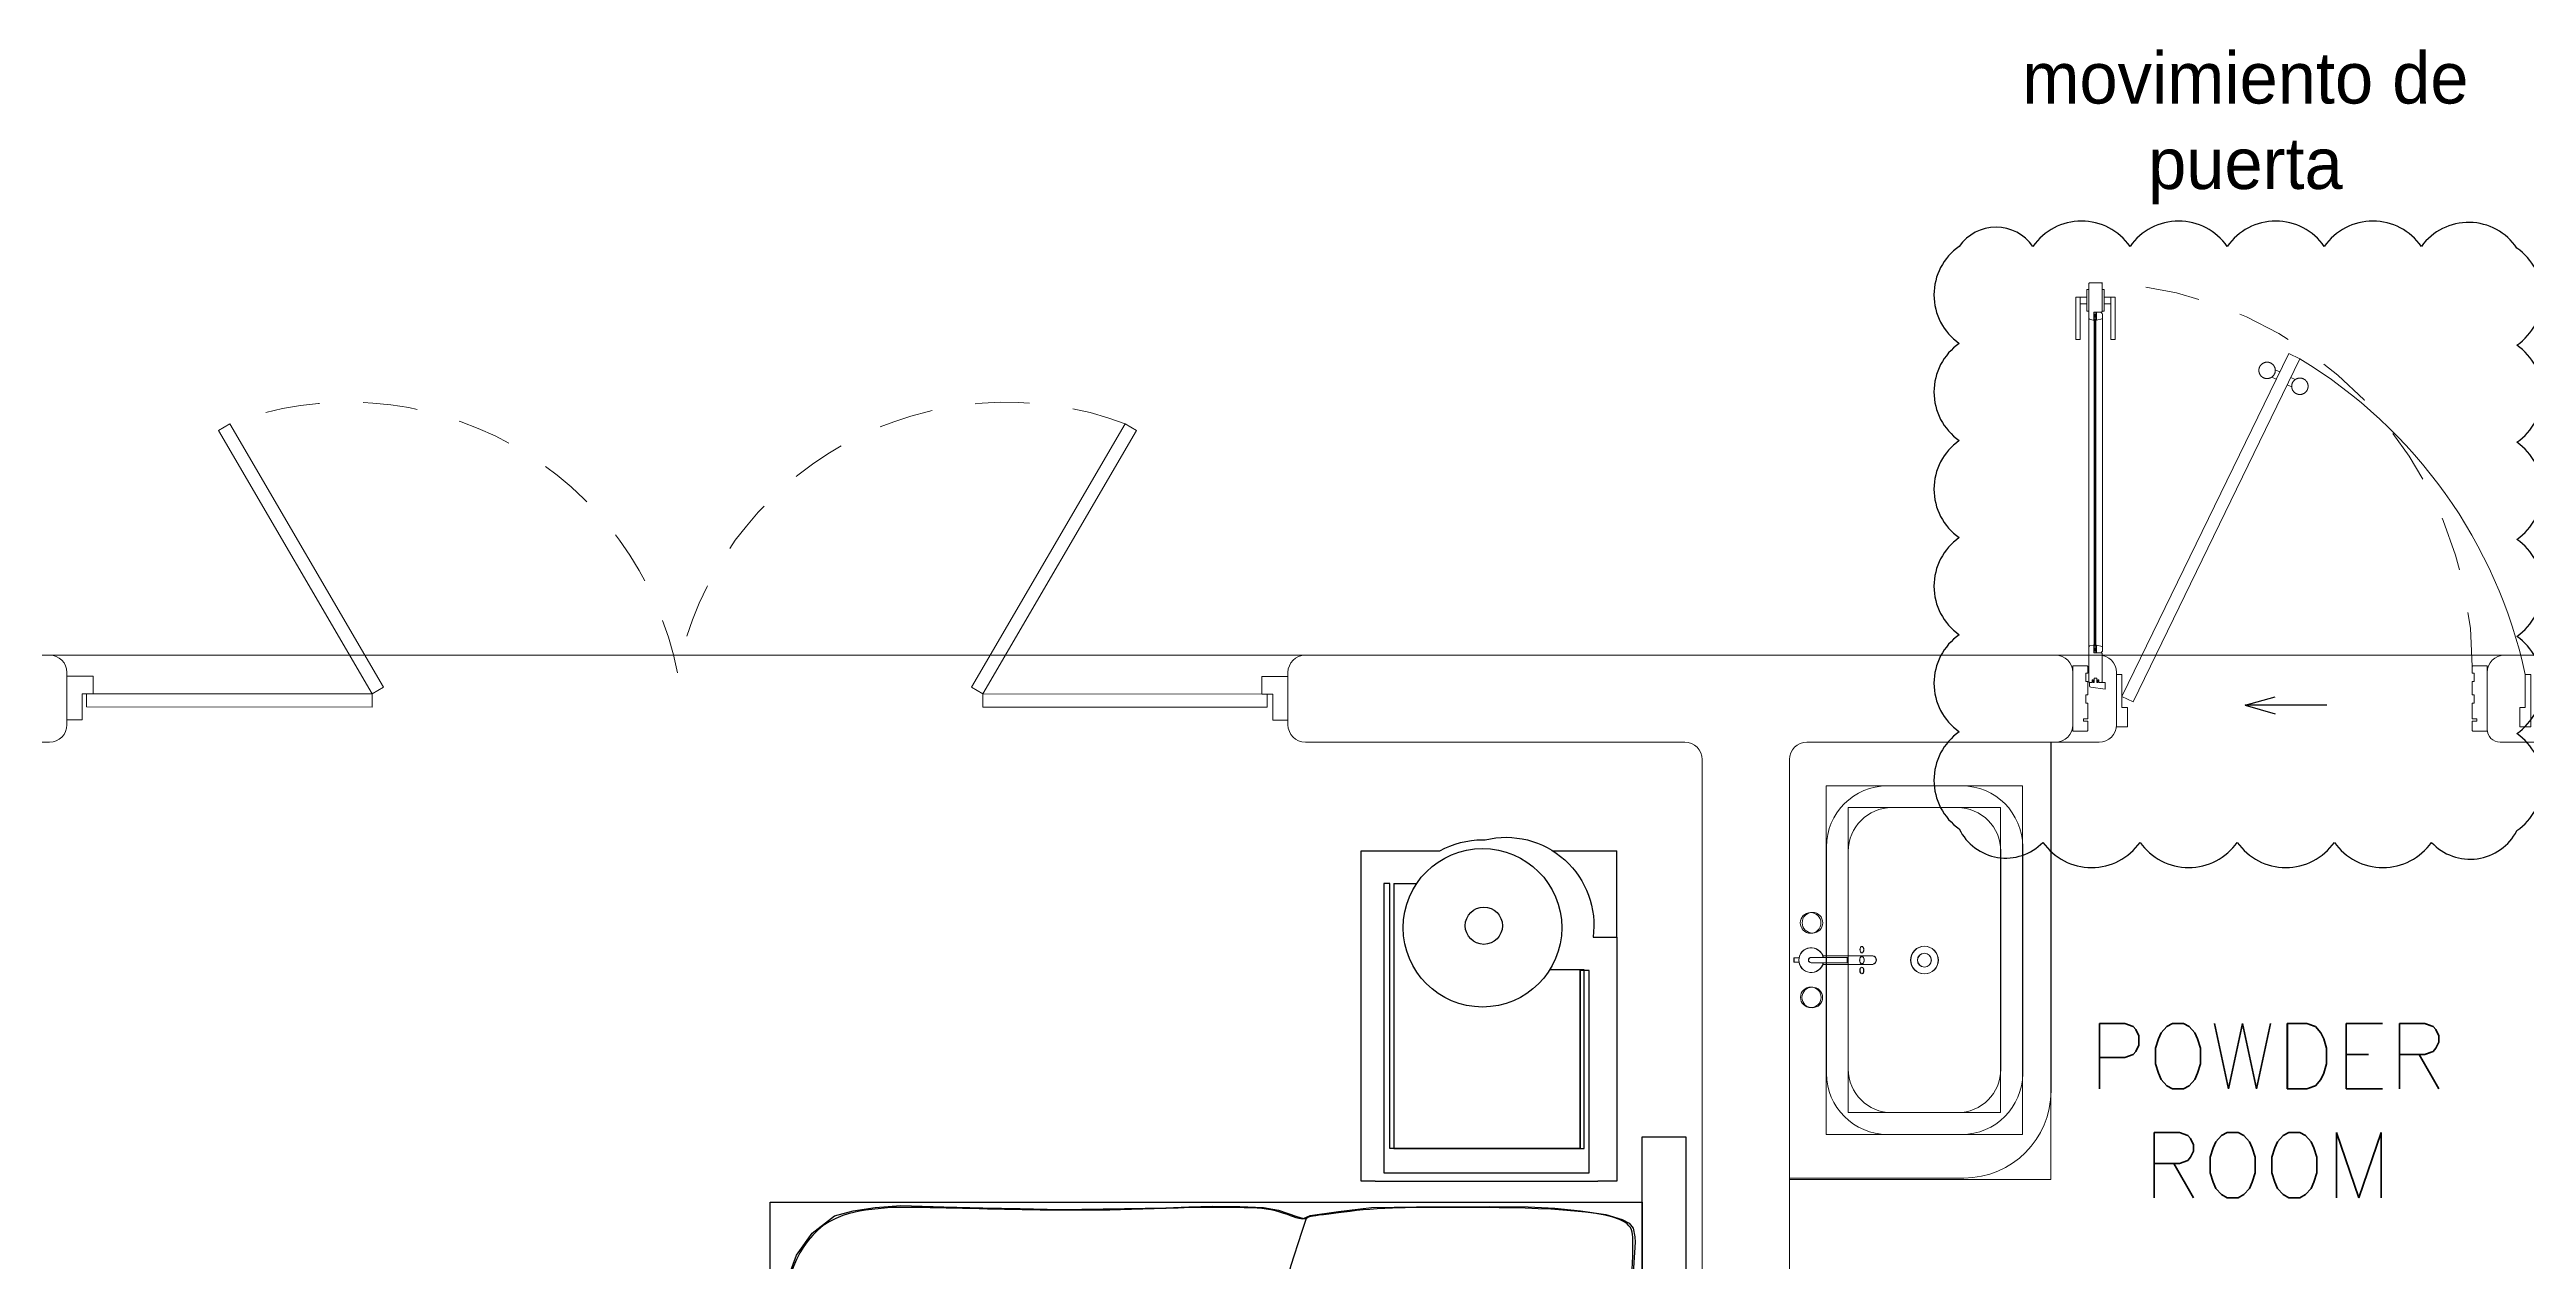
# Model space of a CAD drawing. Header units: metres. Extents: x -232 to 581, y 30 to 789.
# Drawn here: x 108.58 to 114.26, y 676.02 to 678.8 of the extents above; entities that cross this region are included whole.
import ezdxf

# ---------------------------------------------------------------- set-up
doc = ezdxf.new("R2010")
doc.units = ezdxf.units.M
doc.linetypes.add('DASHED', pattern=[0.75, 0.5, -0.25])
doc.linetypes.add('HIDDEN2', pattern=[0.1875, 0.125, -0.0625])
doc.layers.add('1', color=1, linetype='Continuous')
doc.layers.add('MOBILIARIOS', color=252, linetype='Continuous')
for name, color, linetype, lineweight in [('A-DOOR', 35, 'Continuous', 5), ('A-WALL', 250, 'Continuous', 20), ('baños', 140, 'Continuous', 0), ('cristales', 131, 'Continuous', 0), ('PROYECCION', 9, 'DASHED', 0), ('SE-2-MADERA', 36, 'Continuous', 9), ('textos', 7, 'Continuous', 0)]:
    doc.layers.add(name, color=color, linetype=linetype, lineweight=lineweight)
doc.layers.add('PISO', color=7, linetype='Continuous', lineweight=5, true_color=0xe6e6e6)
doc.styles.get("Standard").update_dxf_attribs({"font": 'arial.ttf'})

# ---------------------------------------------------------------- blocks, each defined once
blk = doc.blocks.new('puerta 1.00')
at = {"layer": 'A-DOOR'}
for p, q in [((-0.15, -0.0125), (-0.9369, -0.3949)), ((-0.1376, -0.038), (-0.9245, -0.4204)), ((-0.1376, -0.038), (-0.15, -0.0125)), ((-0.9369, -0.3949), (-0.9245, -0.4204)), ((-0.8946, -0.3743), (-0.8996, -0.3641)), ((-0.8777, -0.3661), (-0.8826, -0.3559)), ((-0.8653, -0.3916), (-0.8603, -0.4018)), ((-0.8822, -0.3998), (-0.8772, -0.4101))]:
    blk.add_line(p, q, dxfattribs=at)
for points in [[(-0.08, 0), (-0.08, -0.025), (-0.125, -0.025), (-0.125, -0.0125), (-0.2, -0.0125), (-0.2, 0), (-0.08, 0)], [(-0.08, -0.95), (-0.08, -0.925), (-0.125, -0.925), (-0.125, -0.9375), (-0.2, -0.9375), (-0.2, -0.95), (-0.08, -0.95)]]:
    blk.add_lwpolyline(points, dxfattribs=at)
blk.add_arc((0.0366, 0.1602), 1.1229, 211.1336, 257.8343, dxfattribs=at)
for points in [[(-0.8982, -0.3642), (-0.9033, -0.3642), (-0.912, -0.3591), (-0.917, -0.3504), (-0.917, -0.3403), (-0.912, -0.3316), (-0.9033, -0.3265), (-0.8932, -0.3265), (-0.8844, -0.3316), (-0.8794, -0.3403), (-0.8794, -0.3504), (-0.8844, -0.3591), (-0.8932, -0.3642), (-0.8982, -0.3642)], [(-0.8617, -0.4394), (-0.8667, -0.4394), (-0.8754, -0.4344), (-0.8805, -0.4256), (-0.8805, -0.4156), (-0.8754, -0.4068), (-0.8667, -0.4018), (-0.8566, -0.4018), (-0.8479, -0.4068), (-0.8428, -0.4156), (-0.8428, -0.4257), (-0.8479, -0.4344), (-0.8566, -0.4394), (-0.8617, -0.4394)]]:
    blk.add_open_spline(points, degree=2, dxfattribs=at)
blk = doc.blocks.new('A$C8d867532')
at = {"layer": 'baños', "linetype": 'Continuous'}
blk.add_line((0.0395, 0.4062, 0), (0.1223, 0.4062, 0.0004), dxfattribs=at)
at = {"layer": 'baños'}
for points in [[(0.0743, 0.8), (0.5243, 0.8), (0.5243, 0), (0.0743, 0)], [(0.1243, 0.75), (0.4743, 0.75), (0.4743, 0.05), (0.1243, 0.05)]]:
    blk.add_lwpolyline(points, close=True, dxfattribs=at)
at = {"layer": 'baños', "linetype": 'Continuous'}
for points, elevation in [([(0.0114, 0.405), (0.0005, 0.405), (0, 0.4043), (0, 0.3957)], 0), ([(0.1223, 0.4062), (0.1223, 0.3939)], 0.0004), ([(0, 0.3957), (0.0005, 0.395), (0.0114, 0.395)], 0)]:
    blk.add_lwpolyline(points, dxfattribs=dict(at, elevation=elevation))
blk.add_lwpolyline([(0.0672, 0.3939, -9.082434), (0.0672, 0.4062)], format="xyb", dxfattribs=at)
at = {"layer": 'baños', "linetype": 'Continuous', "elevation": 0}
for points in [[(0.0333, 0.4, -0.385153), (0.0395, 0.4062), (0.0395, 0.4062)], [(0.0333, 0.4, 0.385153), (0.0395, 0.3939), (0.0395, 0.3939)], [(0.0661, 0.4101), (0.1804, 0.4101, -0.363105), (0.1887, 0.4, -0.363105), (0.1804, 0.39), (0.0661, 0.39)]]:
    blk.add_lwpolyline(points, format="xyb", dxfattribs=at)
at = {"layer": 'baños', "linetype": 'Continuous', "extrusion": (1.31781e-06, -1, -8.43443e-26), "elevation": -0.3939}
blk.add_lwpolyline([(0.1223, 0.0004), (0.0395, 0)], close=True, dxfattribs=at)
at = {"layer": 'baños', "linetype": 'Continuous'}
for centre, radius in [((0.0422, 0.4857), 0.0237), ((0.2993, 0.4), 0.0317), ((0.2993, 0.4), 0.0159), ((0.0384, 0.3146), 0.0237)]:
    blk.add_circle(centre, radius, dxfattribs=at)
at = {"layer": 'baños', "linetype": 'Continuous', "extrusion": (3.61622e-27, 8.43443e-26, -1)}
for centre, major_axis, ratio in [((0.1558, 0.4), (0, -0.0085), 0.599546), ((0.1557, 0.424), (0.00005, -0.0075), 0.581577), ((0.1558, 0.376), (0.00005, -0.0075), 0.581577)]:
    blk.add_ellipse(centre, major_axis=major_axis, ratio=ratio, dxfattribs=at)
at = {"layer": 'baños', "linetype": 'Continuous', "flags": 8}
for tag, p in [('TRADENAME', (0.1887, 0.4, 0)), ('MODELNUMBER', (0.1887, 0.4, 0)), ('MATERIAL', (0.1888, 0.4, 0)), ('PRODUCT', (0.1888, 0.4, 0))]:
    blk.add_attdef(tag, p, '', height=0.0000254, rotation=270.0001, dxfattribs=at)
at = {"layer": 'baños', "linetype": 'Continuous'}
for tag, p in [('MATERIAL', (0.299, 0.3999)), ('PRODUCT', (0.299, 0.3999)), ('TRADENAME', (0.2991, 0.3999)), ('MODELNUMBER', (0.2991, 0.3999))]:
    blk.add_attdef(tag, p, '', height=0.0000254, rotation=90.0001, dxfattribs=at)
blk = doc.blocks.new('A$Ca7b09788')
at = {"layer": 'A-DOOR'}
for p, q in [((0, 0.1006), (0.06, 0.1006)), ((0.035, 0.0606), (0.035, 0.0006)), ((0.06, 0.0606), (0.035, 0.0606)), ((0.06, 0.0606), (0.06, 0.1006)), ((2.8, 0.1), (2.74, 0.1)), ((2.74, 0.06), (2.74, 0.1)), ((2.74, 0.06), (2.765, 0.06)), ((2.765, 0.06), (2.765, 0)), ((0.035, 0.0006), (0, 0.0006)), ((2.765, 0), (2.8, 0))]:
    blk.add_line(p, q, dxfattribs=at)
for points in [[(0.3471, 0.6649), (0.7, 0.0604), (0.7261, 0.0757), (0.3732, 0.6802)], [(2.4529, 0.6649), (2.1, 0.0604), (2.0739, 0.0757), (2.4268, 0.6802)], [(0.0446, 0.0606), (0.7, 0.0604), (0.7, 0.0301), (0.0446, 0.0303)], [(2.7524, 0.06), (2.1, 0.0602), (2.1, 0.0299), (2.7524, 0.0297)]]:
    blk.add_lwpolyline(points, close=True, dxfattribs=at)
at = {"layer": 'A-DOOR', "linetype": 'HIDDEN2'}
for centre, start, end in [((0.6447, -0.0402), 11.1544, 110.647), ((2.1553, -0.0402), 69.353, 168.8456)]:
    blk.add_arc(centre, 0.7699, start, end, dxfattribs=at)
blk = doc.blocks.new('27.11.2025 LN09 1ER NIVEL')
at = {"layer": 'A-WALL', "color": 18, "true_color": 0x000000}
for p, q in [((184.2738, 111.2441), (185.3938, 111.2441)), ((188.2738, 111.2441), (190.0938, 111.2441)), ((185.4338, 111.2041), (185.4338, 111.0841)), ((188.2338, 111.2041), (188.2338, 111.0841)), ((190.1338, 111.0841), (190.1338, 111.2041)), ((184.4838, 111.0441), (185.3938, 111.0441)), ((189.1438, 111.0441), (188.2738, 111.0441)), ((189.1838, 111.0041), (189.1838, 106.9841)), ((189.3838, 109.1841), (189.3838, 111.0041)), ((189.4238, 111.0441), (190.0938, 111.0441))]:
    blk.add_line(p, q, dxfattribs=at)
for centre, start, end in [((185.3938, 111.2041), 0, 90), ((188.2738, 111.2041), 90, 180), ((190.0938, 111.2041), 0, 90), ((185.3938, 111.0841), 270, 0), ((188.2738, 111.0841), 180, 270), ((190.0938, 111.0841), 270, 0), ((189.1438, 111.0041), 0, 90), ((189.4238, 111.0041), 90, 180)]:
    blk.add_arc(centre, 0.04, start, end, dxfattribs=at)
at = {"layer": 'baños', "color": 18, "true_color": 0x000000}
for q in [(189.9833, 111.0441), (189.3833, 110.0407)]:
    blk.add_line((189.9833, 110.0407), q, dxfattribs=at)
at = {"layer": 'PISO', "color": 18, "true_color": 0x000000}
for p, q in [((188.2738, 111.2441), (185.3938, 111.2441)), ((190.0938, 111.2441), (191.1238, 111.2441))]:
    blk.add_line(p, q, dxfattribs=at)
at = {"color": 18, "true_color": 0x000000}
blk.add_blockref('A$Ca7b09788', (185.4338, 111.0947), dxfattribs=at)
at = {"layer": '1', "color": 18, "true_color": 0x000000}
ref = blk.add_blockref('A$C8d867532', (189.3939, 110.9441), dxfattribs=dict(at, xscale=-1, rotation=180))
ref.add_attrib('MATERIAL', 'VITREOUS CHINA', (189.6929, 110.5442), dxfattribs={"layer": 'baños', "linetype": 'Continuous', "height": 0.0000254, "rotation": 269.9999})
ref.add_attrib('PRODUCT', 'BATHROOM SINK', (189.6929, 110.5442), dxfattribs={"layer": 'baños', "linetype": 'Continuous', "height": 0.0000254, "rotation": 269.9999})
ref.add_attrib('TRADENAME', 'VOX', (189.6929, 110.5442), dxfattribs={"layer": 'baños', "linetype": 'Continuous', "height": 0.0000254, "rotation": 269.9999})
ref.add_attrib('MODELNUMBER', 'K-5373', (189.693, 110.5442), dxfattribs={"layer": 'baños', "linetype": 'Continuous', "height": 0.0000254, "rotation": 269.9999})
ref.add_attrib('MATERIAL', 'BRASS', (189.5827, 110.5441, 0), dxfattribs={"layer": 'baños', "linetype": 'Continuous', "height": 0.0000254, "rotation": 89.9999})
ref.add_attrib('PRODUCT', 'FAUCETS', (189.5827, 110.5441, 0), dxfattribs={"layer": 'baños', "linetype": 'Continuous', "height": 0.0000254, "rotation": 89.9999})
ref.add_attrib('TRADENAME', 'PURIST', (189.5826, 110.5441, 0), dxfattribs={"layer": 'baños', "linetype": 'Continuous', "height": 0.0000254, "rotation": 89.9999})
ref.add_attrib('MODELNUMBER', 'K-14404-4A', (189.5826, 110.5441, 0), dxfattribs={"layer": 'baños', "linetype": 'Continuous', "height": 0.0000254, "rotation": 89.9999})
at = {"layer": 'A-DOOR', "color": 18, "true_color": 0x000000, "xscale": -1.000000000000002, "rotation": 90}
blk.add_blockref('puerta 1.00', (190.1338, 110.9991), dxfattribs=at)
at = {"layer": 'textos', "color": 18, "true_color": 0x000000, "insert": (192.1848, 109.9988), "char_height": 0.15, "width": 3.408577, "attachment_point": 9}
blk.add_mtext('\\pxqc;{\\Fromans|c0;POWDER\\PROOM}', dxfattribs=at)
blk = doc.blocks.new('Fenton Bead')
at = {"color": 7}
blk.add_lwpolyline([(2.1, 12.5, -0.341999), (0.2, 11), (0, 10.7), (0, 1), (1, 0), (18, 0), (18, 0.5), (14.7, 12.9, 0.339454), (13.2, 14), (4.1, 14, 0.341999)], format="xyb", close=True, dxfattribs=at)
blk = doc.blocks.new('A$C160d384d')
at = {"layer": 'baños'}
for p, q in [((0.2143, 0.8), (0.3843, 0.8)), ((0.2243, 0.75), (0.3743, 0.75)), ((0.0743, 0.14), (0.0743, 0.66)), ((0.1243, 0.15), (0.1243, 0.65)), ((0.4743, 0.65), (0.4743, 0.15)), ((0.5243, 0.66), (0.5243, 0.14)), ((0.3843, 0), (0.2143, 0)), ((0.3743, 0.05), (0.2243, 0.05))]:
    blk.add_line(p, q, dxfattribs=at)
at = {"layer": 'baños', "linetype": 'Continuous'}
for p, q in [((0.0005, 0.405, 0), (0, 0.4043, 0)), ((0, 0.4043, 0), (0, 0.3957, 0)), ((0.0114, 0.405, 0), (0.0005, 0.405, 0)), ((0.0395, 0.4062, 0), (0.0395, 0.4062, 0)), ((0.0395, 0.4062, 0), (0.1223, 0.4062, 0.0004)), ((0.0661, 0.4101, 0), (0.1804, 0.4101, 0)), ((0.1223, 0.4062, 0.0004), (0.1223, 0.3939, 0.0004)), ((0, 0.3957, 0), (0.0005, 0.395, 0)), ((0.0005, 0.395, 0), (0.0114, 0.395, 0)), ((0.0395, 0.3939, 0), (0.0395, 0.3939, 0)), ((0.1804, 0.39, 0), (0.0661, 0.39, 0))]:
    blk.add_line(p, q, dxfattribs=at)
at = {"layer": 'baños', "linetype": 'Continuous', "extrusion": (1.31781e-06, -1, -8.43443e-26)}
for p, q in [((0.1223, 0.3939, 0.0004), (0.0395, 0.3939, 0)), ((0.0395, 0.3939, 0), (0.1223, 0.3939, 0.0004))]:
    blk.add_line(p, q, dxfattribs=at)
at = {"layer": 'baños', "linetype": 'Continuous'}
for centre, radius in [((0.0422, 0.4857), 0.0237), ((0.2993, 0.4), 0.0317), ((0.2993, 0.4), 0.0159), ((0.0384, 0.3146), 0.0237)]:
    blk.add_circle(centre, radius, dxfattribs=at)
at = {"layer": 'baños'}
for centre, radius, start, end in [((0.2143, 0.66), 0.14, 90, 180), ((0.3843, 0.66), 0.14, 0, 90), ((0.2243, 0.65), 0.1, 90, 180), ((0.3743, 0.65), 0.1, 0, 90), ((0.2143, 0.14), 0.14, 180, 270), ((0.2243, 0.15), 0.1, 180, 270), ((0.3743, 0.15), 0.1, 270, 360), ((0.3843, 0.14), 0.14, 270, 0)]:
    blk.add_arc(centre, radius, start, end, dxfattribs=at)
at = {"layer": 'baños', "linetype": 'Continuous'}
for centre, radius, start, end in [((0.0395, 0.4), 0.0285, 12.564, 347.4316), ((0.0398, 0.3997, 0), 0.00653, 92.8714, 177.1287), ((0.0398, 0.4004, 0), 0.00653, 182.8714, 267.1287), ((0.1786, 0.4001, 0), 0.0101, 359.5645, 79.3894), ((0.1786, 0.4, 0), 0.0101, 280.6108, 0.4357)]:
    blk.add_arc(centre, radius, start, end, dxfattribs=at)
at = {"layer": 'baños', "linetype": 'Continuous', "extrusion": (3.61622e-27, 8.43443e-26, -1)}
for centre, major_axis, ratio in [((0.1558, 0.4), (0, -0.0085), 0.599546), ((0.1557, 0.424), (0.00005, -0.0075), 0.581577), ((0.1558, 0.376), (0.00005, -0.0075), 0.581577)]:
    blk.add_ellipse(centre, major_axis=major_axis, ratio=ratio, dxfattribs=at)
at = {"layer": 'baños', "linetype": 'Continuous', "flags": 8}
for tag, p in [('TRADENAME', (0.1887, 0.4, 0)), ('MODELNUMBER', (0.1887, 0.4, 0)), ('MATERIAL', (0.1888, 0.4, 0)), ('PRODUCT', (0.1888, 0.4, 0))]:
    blk.add_attdef(tag, p, '', height=0.0000254, rotation=270.0001, dxfattribs=at)
at = {"layer": 'baños', "linetype": 'Continuous'}
for tag, p in [('MATERIAL', (0.299, 0.3999)), ('PRODUCT', (0.299, 0.3999)), ('TRADENAME', (0.2991, 0.3999)), ('MODELNUMBER', (0.2991, 0.3999))]:
    blk.add_attdef(tag, p, '', height=0.0000254, rotation=90.0001, dxfattribs=at)
blk = doc.blocks.new('A$C11dadbfd')
at = {"layer": 'MOBILIARIOS'}
for p, q in [((1.7951, 3.6335), (1.9417, 3.6335)), ((1.9417, 3.4354), (1.9417, 3.6335)), ((1.9417, 0.2292), (1.9417, 0.0311)), ((1.7951, 0.0311), (1.9417, 0.0311))]:
    blk.add_line(p, q, dxfattribs=at)
for points in [[(1.3875, 2.8747), (1.3875, 2.8753), (1.3554, 2.8753), (1.3554, 3.6335), (1.5357, 3.6335, -0.127695), (1.6339, 3.659, -0.007083), (1.6396, 3.6589, -0.52849), (1.8874, 3.4354), (1.9417, 3.4354), (1.9417, 2.8753), (1.8985, 2.8753), (1.8985, 2.8747), (1.8575, 2.8747)], [(1.3875, 0.7899), (1.3875, 0.7893), (1.3554, 0.7893), (1.3554, 0.0311), (1.5357, 0.0311, 0.127695), (1.6339, 0.0056, 0.007083), (1.6396, 0.0057, 0.52849), (1.8874, 0.2292), (1.9417, 0.2292), (1.9417, 0.7893), (1.8985, 0.7893), (1.8985, 0.7899), (1.8575, 0.7899)]]:
    blk.add_lwpolyline(points, format="xyb", close=True, dxfattribs=at)
for points in [[(1.8575, 3.3604), (1.8575, 2.9503), (1.4212, 2.9503), (1.4212, 3.5585), (1.4075, 3.5585), (1.4075, 2.8947), (1.8575, 2.8947), (1.8785, 2.8947), (1.8785, 3.3592), (1.8575, 3.3592), (1.8575, 2.9503)], [(2.1, 0.6774), (2, 0.6774), (2, 2.9774), (2.1, 2.9774)], [(2, 0.8274), (0, 0.8274), (0, 2.8274), (2, 2.8274)], [(1.984, 2.7359), (1.9682, 2.4885), (1.9635, 2.4003), (1.9626, 2.1559), (1.9626, 2.1046), (1.9588, 1.9621), (1.9521, 1.8305), (1.9502, 1.7649), (1.9502, 1.6851), (1.9531, 1.629), (1.9645, 1.5406), (1.973, 1.4728), (1.9778, 1.4138), (1.9778, 1.3179), (1.9787, 1.2798), (1.9806, 1.2181), (1.9854, 1.1031), (1.9911, 1.0261), (1.9891, 0.9459), (1.9853, 0.9108), (1.9758, 0.8889), (1.9549, 0.8709), (1.9112, 0.8566), (1.8349, 0.8461), (1.7418, 0.8423), (1.6153, 0.8461), (1.5089, 0.8519), (1.4612, 0.8557), (1.4108, 0.8576), (1.3776, 0.8604), (1.3377, 0.869), (1.3026, 0.8766), (1.276, 0.8814), (1.17, 0.8795), (1.0539, 0.8747), (0.9229, 0.868), (0.7572, 0.8642), (0.652, 0.8656), (0.6118, 0.8673), (0.5341, 0.869), (0.451, 0.8732), (0.4117, 0.874), (0.3599, 0.8723), (0.3114, 0.8723), (0.2345, 0.8715), (0.1881, 0.8741), (0.1337, 0.8816), (0.0936, 0.8942), (0.0593, 0.9134), (0.0376, 0.9402), (0.0225, 0.9728), (0.0159, 1.0071), (0.0134, 1.0607), (0.015, 1.1201), (0.0175, 1.1644), (0.0201, 1.2099), (0.0217, 1.2534), (0.0226, 1.3044), (0.0234, 1.3546), (0.0242, 1.4801), (0.0234, 1.568), (0.0259, 1.6257), (0.0293, 1.7852), (0.0293, 1.9199), (0.0276, 2.0948), (0.02, 2.2676), (0.0158, 2.4048), (0.0166, 2.4826), (0.0225, 2.5565), (0.0376, 2.6436), (0.061, 2.7055), (0.0969, 2.7565), (0.1479, 2.7958), (0.1909, 2.8076), (0.241, 2.8151), (0.2996, 2.8201), (0.3982, 2.8168), (0.4882, 2.8143), (0.5734, 2.8126), (0.6662, 2.8109), (0.813, 2.8126), (0.9075, 2.8143), (0.9605, 2.8169), (1.0157, 2.8185), (1.0776, 2.8177), (1.1319, 2.8152), (1.1657, 2.8093), (1.2083, 2.7943), (1.2234, 2.7901), (1.2384, 2.7968), (1.3036, 2.806), (1.3792, 2.8152), (1.4821, 2.8169), (1.6504, 2.8177), (1.7386, 2.8169), (1.7996, 2.8135), (1.8589, 2.8077), (1.9166, 2.7993), (1.9544, 2.7876), (1.9703, 2.7792), (1.9795, 2.7675), (1.9829, 2.7482)], [(1.8575, 0.3042), (1.8575, 0.7143), (1.4212, 0.7143), (1.4212, 0.1061), (1.4075, 0.1061), (1.4075, 0.7699), (1.8575, 0.7699), (1.8785, 0.7699), (1.8785, 0.3054), (1.8575, 0.3054), (1.8575, 0.7143)]]:
    blk.add_lwpolyline(points, close=True, dxfattribs=at)
for points in [[(1.4304, 3.5585), (1.4304, 2.9503), (1.8667, 2.9503), (1.8667, 3.3604), (1.7881, 3.3604)], [(1.4304, 3.5585), (1.4829, 3.5585)], [(1.4304, 0.1061), (1.4304, 0.7143), (1.8667, 0.7143), (1.8667, 0.3042), (1.7881, 0.3042)], [(1.4304, 0.1061), (1.4829, 0.1061)]]:
    blk.add_lwpolyline(points, dxfattribs=at)
for centre, radius in [((1.6339, 3.4571), 0.1819), ((1.6369, 3.4617), 0.0427), ((1.6339, 0.2076), 0.1819), ((1.6369, 0.2029), 0.0427)]:
    blk.add_circle(centre, radius, dxfattribs=at)
blk.add_arc((1.4035, 2.5972), 0.00932, 64.4366, 168.7327, dxfattribs=at)
for points, knots in [([(0.2769, 2.8152), (0.2379, 2.8116), (-0.0145, 2.7885), (0.0417, 2.1345), (0.031, 1.754), (0.0256, 1.5592)], [0, 0, 0, 0, 0.117685, 0.761841, 1.437924, 1.437924, 1.437924, 1.437924]), ([(1.2536, 0.8837), (1.2536, 0.8837), (1.2536, 0.8837), (1.2536, 0.8837), (1.2553, 0.8836), (1.2902, 0.8837), (1.3601, 0.8633), (1.5319, 0.8551), (1.739, 0.8394), (1.9697, 0.8633), (1.9954, 0.9487), (1.9697, 1.1987), (1.9824, 1.4698), (1.9294, 1.6589), (1.9697, 2.0804), (1.9512, 2.442), (1.9846, 2.7165), (1.9697, 2.8152), (1.5773, 2.8152), (1.391, 2.8152), (1.2491, 2.7954), (1.2358, 2.7954), (1.2203, 2.7835), (1.15, 2.8152), (1.0853, 2.8152), (0.9644, 2.8152)], [2.895366, 2.895366, 2.895366, 2.895366, 2.896475, 3.053535, 3.138588, 3.190252, 3.29358, 3.393683, 3.686394, 3.848283, 3.942303, 4.166996, 4.499824, 4.847407, 5.433591, 5.797126, 6.093613, 6.186669, 6.495546, 6.666013, 6.828452, 7.059973, 7.190877, 7.299822, 7.383928, 7.383928, 7.383928, 7.383928]), ([(1.2291, 2.7899), (1.1753, 2.6231), (1.1344, 2.5006), (1.2193, 2.3428), (1.2306, 2.2415), (1.2306, 2.1954)], [0.0005696, 0.0005696, 0.0005696, 0.0005696, 0.2116189, 0.3895346, 0.5346505, 0.5346505, 0.5346505, 0.5346505]), ([(1.4075, 2.6056), (1.4464, 2.605), (1.5112, 2.604), (1.6052, 2.5604), (1.6633, 2.6386), (1.7368, 2.634), (1.8841, 2.6519), (1.8025, 2.4679), (1.897, 2.3336), (1.8864, 2.1722), (1.9035, 2.0318), (1.8555, 1.9443), (1.8965, 1.8496), (1.8291, 1.879), (1.7823, 1.8902)], [0, 0, 0, 0, 0.125513, 0.209774, 0.279098, 0.385114, 0.440556, 0.579971, 0.776155, 0.956632, 1.067828, 1.221054, 1.242986, 1.352802, 1.352802, 1.352802, 1.352802]), ([(1.3944, 2.599), (1.394, 2.544), (1.3934, 2.4576), (1.4468, 2.3258), (1.3937, 2.2542), (1.409, 2.1981), (1.4099, 2.1812)], [0, 0, 0, 0, 0.1739603, 0.2732689, 0.4204064, 0.4281347, 0.4281347, 0.4281347, 0.4281347]), ([(1.5086, 2.1643), (1.4936, 2.1652), (1.3997, 2.1973), (1.3383, 2.1521), (1.182, 2.2235), (1.2227, 2.0905), (1.1573, 1.9979), (1.271, 1.8818), (1.1717, 1.7569), (1.2106, 1.666), (1.1853, 1.5363), (1.2988, 1.5579), (1.3751, 1.646), (1.4895, 1.5871), (1.6481, 1.5665), (1.5809, 1.7533), (1.589, 1.8781), (1.5321, 2.0442), (1.6164, 2.1034), (1.6483, 2.2197), (1.5711, 2.2057), (1.5086, 2.1643)], [0.483205, 0.483205, 0.483205, 0.483205, 0.53364, 0.686105, 0.79098, 0.874215, 0.993951, 1.121456, 1.272938, 1.391058, 1.496021, 1.56567, 1.671481, 1.841411, 1.931504, 2.070402, 2.301906, 2.427526, 2.537167, 2.607901, 2.719001, 2.719001, 2.719001, 2.719001]), ([(1.553, 2.0189), (1.5739, 2.0076), (1.6095, 1.9913), (1.679, 1.987), (1.7141, 2.0349), (1.8118, 2.0993), (1.774, 1.8858), (1.7853, 1.7674), (1.789, 1.6087), (1.8046, 1.4975), (1.7861, 1.3196), (1.6731, 1.437), (1.5644, 1.4057), (1.4728, 1.4213), (1.4066, 1.4098), (1.36, 1.4401), (1.4229, 1.4926), (1.3851, 1.5575), (1.3867, 1.605), (1.3874, 1.6175)], [0.032571, 0.032571, 0.032571, 0.032571, 0.107712, 0.156224, 0.235226, 0.291111, 0.451247, 0.617718, 0.770472, 0.95788, 1.036962, 1.155398, 1.259301, 1.397905, 1.433881, 1.478271, 1.518706, 1.629903, 1.669516, 1.669516, 1.669516, 1.669516]), ([(1.2013, 1.9598), (1.1864, 1.8804), (1.147, 1.769), (1.1924, 1.5931), (1.1657, 1.4114), (1.2752, 1.1795), (1.1954, 0.98), (1.2439, 0.9003), (1.2553, 0.8837)], [0.780746, 0.780746, 0.780746, 0.780746, 1.031047, 1.138144, 1.338216, 1.638789, 1.87051, 1.932727, 1.932727, 1.932727, 1.932727]), ([(1.3994, 1.4151), (1.3997, 1.3674), (1.4003, 1.2566), (1.3963, 1.1171), (1.3571, 1.0341), (1.3748, 0.9042), (1.4479, 1.0108), (1.5283, 0.9775), (1.6662, 0.9713), (1.7601, 1.0928), (1.8987, 0.9322), (1.8818, 1.1222), (1.8895, 1.2335), (1.8882, 1.3956), (1.8501, 1.5341), (1.834, 1.6702), (1.9144, 1.8144), (1.8189, 1.8044), (1.7843, 1.8013), (1.7818, 1.8011)], [0, 0, 0, 0, 0.152599, 0.305824, 0.413498, 0.490111, 0.57095, 0.695693, 0.751084, 0.933009, 1.04478, 1.135217, 1.336369, 1.489125, 1.623798, 1.783333, 1.909904, 2.000264, 2.007333, 2.007333, 2.007333, 2.007333]), ([(0.0256, 1.5592), (0.0256, 1.4272), (0.0256, 1.2316), (0.0048, 0.935), (0.136, 0.8633), (0.4134, 0.881), (0.6395, 0.8633), (1.0646, 0.8759), (1.1613, 0.8837), (1.2537, 0.8837)], [0, 0, 0, 0, 0.418295, 0.63409, 0.877661, 1.085184, 1.239382, 1.462689, 1.680419, 1.680419, 1.680419, 1.680419])]:
    blk.add_open_spline(points, degree=3, knots=knots, dxfattribs=at)
blk.add_open_spline([(0.9644, 2.8152), (0.6575, 2.8005), (0.4702, 2.816), (0.2769, 2.8152)], degree=3, dxfattribs=at)
blk = doc.blocks.new('20.03.2026 LN 09 PRIMER NIVEL ARQ')
at = {"layer": 'A-DOOR', "color": 1}
blk.add_lwpolyline([(9.4669, -41.7118), (9.4669, -42.4832), (9.4629, -42.4832), (9.4629, -41.7118)], close=True, dxfattribs=at)
at = {"layer": 'A-WALL', "color": 1}
for p, q in [((3.604, -42.4932), (4.774, -42.4932)), ((4.814, -42.5332), (4.814, -42.6532)), ((7.614, -42.5332), (7.614, -42.6532)), ((7.654, -42.4932), (9.374, -42.4932)), ((9.414, -42.6532), (9.414, -42.5332)), ((10.364, -42.6632), (10.364, -42.5332)), ((10.404, -42.4932), (11.749, -42.4932)), ((3.864, -42.6932), (4.774, -42.6932)), ((8.524, -42.6932), (7.654, -42.6932)), ((8.804, -42.6932), (9.374, -42.6932)), ((10.394, -42.6932), (10.394, -42.6932)), ((10.394, -42.6932), (10.524, -42.6932)), ((8.564, -42.7332), (8.564, -46.7532)), ((8.764, -44.5532), (8.764, -42.7332))]:
    blk.add_line(p, q, dxfattribs=at)
for centre, radius, start, end in [((4.774, -42.5332), 0.04, 0, 90), ((7.654, -42.5332), 0.04, 90, 180), ((9.374, -42.5332), 0.04, 0, 90), ((10.404, -42.5332), 0.04, 90, 180), ((4.774, -42.6532), 0.04, 270, 0), ((7.654, -42.6532), 0.04, 180, 270), ((9.374, -42.6532), 0.04, 270, 0), ((8.524, -42.7332), 0.04, 0, 90), ((8.804, -42.7332), 0.04, 90, 180), ((10.394, -42.6632), 0.03, 180, 270)]:
    blk.add_arc(centre, radius, start, end, dxfattribs=at)
at = {"layer": 'baños', "color": 1}
for p, q in [((9.364, -43.4932), (9.364, -42.6932)), ((9.164, -43.6932), (8.764, -43.6932))]:
    blk.add_line(p, q, dxfattribs=at)
blk.add_arc((9.164, -43.4932), 0.2, 270, 0, dxfattribs=at)
at = {"layer": 'cristales', "color": 1, "const_width": 0.004}
blk.add_lwpolyline([(9.4649, -41.7228), (9.4649, -42.4722)], dxfattribs=at)
at = {"layer": 'PISO', "color": 1}
for p, q in [((7.654, -42.4932), (4.774, -42.4932)), ((9.374, -42.4932), (10.404, -42.4932))]:
    blk.add_line(p, q, dxfattribs=at)
at = {"layer": 'PROYECCION', "color": 1, "linetype": 'HIDDEN2'}
blk.add_arc((9.4468, -42.5214), 0.8832, 0.11, 87.8862, dxfattribs=at)
at = {"layer": 'SE-2-MADERA', "color": 1}
for p, q in [((9.4459, -41.672), (9.4211, -41.672)), ((9.4308, -41.687), (9.4459, -41.687)), ((9.4459, -41.6918), (9.4459, -41.672)), ((9.4524, -41.6388), (9.4509, -41.6403)), ((9.4509, -41.6403), (9.4509, -41.7209)), ((9.4794, -41.6388), (9.4524, -41.6388)), ((9.4809, -41.6403), (9.4794, -41.6388)), ((9.4809, -41.7053), (9.4809, -41.6403)), ((9.4859, -41.6918), (9.4859, -41.672)), ((9.4859, -41.672), (9.5106, -41.672)), ((9.501, -41.687), (9.4859, -41.687)), ((9.4509, -41.7209), (9.4523, -41.7228)), ((9.4509, -41.7209), (9.4509, -42.474)), ((9.4523, -41.7228), (9.4604, -41.7248)), ((9.4604, -41.7248), (9.4614, -41.7248)), ((9.4614, -41.7248), (9.4619, -41.7243)), ((9.4619, -41.7243), (9.4619, -41.7068)), ((9.4619, -41.7068), (9.4794, -41.7068)), ((9.4629, -41.7118), (9.4669, -41.7178)), ((9.4669, -41.7118), (9.4629, -41.7178)), ((9.4649, -41.7068), (9.4649, -41.7118)), ((9.4649, -41.7068), (9.4649, -41.7118)), ((9.4794, -41.7068), (9.4809, -41.7053)), ((9.4819, -42.4749), (9.4819, -41.72)), ((9.4509, -42.474), (9.4523, -42.4722)), ((9.4509, -42.5547), (9.4509, -42.474)), ((9.4523, -42.4722), (9.4604, -42.4702)), ((9.4604, -42.4702), (9.4614, -42.4702)), ((9.4614, -42.4702), (9.4619, -42.4707)), ((9.4619, -42.4707), (9.4619, -42.4882)), ((9.4629, -42.4832), (9.4669, -42.4772)), ((9.4669, -42.4832), (9.4629, -42.4772)), ((9.4649, -42.4882), (9.4649, -42.4832)), ((9.4649, -42.4882), (9.4649, -42.4832)), ((9.414, -42.6682), (9.414, -42.5182)), ((9.414, -42.5182), (9.4465, -42.5182)), ((9.448, -42.5347), (9.444, -42.5347)), ((9.444, -42.5347), (9.444, -42.5537)), ((9.4465, -42.5182), (9.448, -42.5197)), ((9.448, -42.5197), (9.448, -42.5347)), ((9.4619, -42.4882), (9.4794, -42.4882)), ((9.4794, -42.4882), (9.4809, -42.4897)), ((9.4809, -42.4897), (9.4809, -42.5547)), ((10.3315, -42.5182), (10.33, -42.5197)), ((10.33, -42.5197), (10.33, -42.5347)), ((10.33, -42.5347), (10.334, -42.5347)), ((10.364, -42.5182), (10.3315, -42.5182)), ((10.334, -42.5347), (10.334, -42.5537)), ((10.364, -42.6682), (10.364, -42.5182)), ((9.444, -42.5537), (9.448, -42.5537)), ((9.448, -42.5847), (9.444, -42.5847)), ((9.444, -42.5847), (9.444, -42.6037)), ((9.448, -42.5537), (9.448, -42.5847)), ((9.4524, -42.5562), (9.4509, -42.5547)), ((9.4579, -42.5562), (9.4524, -42.5562)), ((9.4524, -42.5639), (9.4524, -42.5562)), ((9.4884, -42.5712), (9.4552, -42.5669)), ((9.4606, -42.5502), (9.4579, -42.5502)), ((9.4579, -42.5502), (9.4579, -42.5562)), ((9.4606, -42.5562), (9.4606, -42.5502)), ((9.4629, -42.5562), (9.4606, -42.5562)), ((9.4689, -42.5462), (9.4629, -42.5462)), ((9.4629, -42.5462), (9.4629, -42.5562)), ((9.4689, -42.5562), (9.4689, -42.5462)), ((9.4709, -42.5562), (9.4689, -42.5562)), ((9.4736, -42.5502), (9.4709, -42.5502)), ((9.4709, -42.5502), (9.4709, -42.5562)), ((9.4736, -42.5562), (9.4736, -42.5502)), ((9.4794, -42.5562), (9.4736, -42.5562)), ((9.4809, -42.5547), (9.4794, -42.5562)), ((9.4794, -42.5562), (9.4884, -42.5562)), ((9.4884, -42.5562), (9.4884, -42.5712)), ((10.33, -42.5537), (10.33, -42.5847)), ((10.334, -42.5537), (10.33, -42.5537)), ((10.33, -42.5847), (10.334, -42.5847)), ((10.334, -42.5847), (10.334, -42.6037)), ((9.448, -42.6392), (9.438, -42.6392)), ((9.438, -42.6392), (9.438, -42.6452)), ((9.438, -42.6452), (9.448, -42.6452)), ((9.444, -42.6037), (9.448, -42.6037)), ((9.448, -42.6037), (9.448, -42.6392)), ((9.448, -42.6452), (9.448, -42.6667)), ((10.334, -42.6037), (10.33, -42.6037)), ((10.33, -42.6037), (10.33, -42.6392)), ((10.33, -42.6392), (10.34, -42.6392)), ((10.34, -42.6452), (10.33, -42.6452)), ((10.33, -42.6452), (10.33, -42.6667)), ((10.34, -42.6392), (10.34, -42.6452)), ((9.4465, -42.6682), (9.414, -42.6682)), ((9.448, -42.6667), (9.4465, -42.6682)), ((10.33, -42.6667), (10.3315, -42.6682)), ((10.3315, -42.6682), (10.364, -42.6682))]:
    blk.add_line(p, q, dxfattribs=at)
for points in [[(9.4211, -41.672), (9.4308, -41.672), (9.4308, -41.7693), (9.4211, -41.7693)], [(9.4509, -41.6548), (9.4509, -41.7042), (9.4459, -41.7042), (9.4459, -41.6548)], [(9.4809, -41.6548), (9.4809, -41.7042), (9.4859, -41.7042), (9.4859, -41.6548)], [(9.5106, -41.672), (9.501, -41.672), (9.501, -41.7693), (9.5106, -41.7693)], [(9.4619, -41.7243), (9.4619, -41.7123), (9.4629, -41.7123), (9.4629, -41.7243)], [(9.4629, -41.7118), (9.4629, -41.7178), (9.4669, -41.7178), (9.4669, -41.7118)], [(9.4629, -41.7118), (9.4629, -42.4832), (9.4669, -42.4832), (9.4669, -41.7118)], [(9.4629, -41.7178), (9.4629, -41.7228), (9.4669, -41.7228), (9.4669, -41.7178)], [(9.4669, -41.7243), (9.4669, -41.7123), (9.4679, -41.7123), (9.4679, -41.7243)], [(9.4619, -42.4707), (9.4619, -42.4827), (9.4629, -42.4827), (9.4629, -42.4707)], [(9.4629, -42.4772), (9.4629, -42.4722), (9.4669, -42.4722), (9.4669, -42.4772)], [(9.4629, -42.4832), (9.4629, -42.4772), (9.4669, -42.4772), (9.4669, -42.4832)], [(9.4649, -42.4882), (9.4649, -42.4832), (9.4649, -42.4832), (9.4649, -42.4882)], [(9.4669, -42.4707), (9.4669, -42.4827), (9.4679, -42.4827), (9.4679, -42.4707)]]:
    blk.add_lwpolyline(points, close=True, dxfattribs=at)
blk.add_lwpolyline([(9.4804, -41.7089, -0.341999), (9.4789, -41.707), (9.4785, -41.7068), (9.4689, -41.7068), (9.4679, -41.7078), (9.4679, -41.7248), (9.4684, -41.7248), (9.4808, -41.7215, 0.339454), (9.4819, -41.72), (9.4819, -41.7109, 0.341999)], format="xyb", close=True, dxfattribs=at)
blk.add_arc((9.4554, -42.5639), 0.003, 179.9985, 265.7109, dxfattribs=at)
at = {"color": 1}
blk.add_blockref('A$Ca7b09788', (4.814, -42.6426), dxfattribs=at)
ref = blk.add_blockref('A$C160d384d', (8.7746, -43.5932), dxfattribs=at)
ref.add_attrib('MATERIAL', 'VITREOUS CHINA', (9.0736, -43.1933), dxfattribs={"layer": 'baños', "linetype": 'Continuous', "height": 0.0000254, "rotation": 90.0001})
ref.add_attrib('PRODUCT', 'BATHROOM SINK', (9.0736, -43.1933), dxfattribs={"layer": 'baños', "linetype": 'Continuous', "height": 0.0000254, "rotation": 90.0001})
ref.add_attrib('TRADENAME', 'VOX', (9.0737, -43.1933), dxfattribs={"layer": 'baños', "linetype": 'Continuous', "height": 0.0000254, "rotation": 90.0001})
ref.add_attrib('MODELNUMBER', 'K-5373', (9.0737, -43.1933), dxfattribs={"layer": 'baños', "linetype": 'Continuous', "height": 0.0000254, "rotation": 90.0001})
ref.add_attrib('MATERIAL', 'BRASS', (8.9634, -43.1931, 0), dxfattribs={"layer": 'baños', "linetype": 'Continuous', "height": 0.0000254, "rotation": 270.0001})
ref.add_attrib('PRODUCT', 'FAUCETS', (8.9633, -43.1931, 0), dxfattribs={"layer": 'baños', "linetype": 'Continuous', "height": 0.0000254, "rotation": 270.0001})
ref.add_attrib('TRADENAME', 'PURIST', (8.9633, -43.1931, 0), dxfattribs={"layer": 'baños', "linetype": 'Continuous', "height": 0.0000254, "rotation": 270.0001})
ref.add_attrib('MODELNUMBER', 'K-14404-4A', (8.9632, -43.1931, 0), dxfattribs={"layer": 'baños', "linetype": 'Continuous', "height": 0.0000254, "rotation": 270.0001})
at = {"layer": 'MOBILIARIOS', "color": 1}
blk.add_blockref('A$C11dadbfd', (6.4263, -46.576), dxfattribs=at)
at = {"layer": 'SE-2-MADERA', "color": 1, "xscale": -0.001000000023175567, "yscale": 0.001000000023175567, "zscale": 0.001000000023175567, "rotation": 270}
blk.add_blockref('Fenton Bead', (9.4679, -42.4882), dxfattribs=at)
at = {"layer": 'baños', "color": 1, "linetype": 'Continuous'}
for tag, p in [('MODELNUMBER', (-12.0611, -62.0707)), ('MATERIAL', (-12.0611, -62.0709)), ('PRODUCT', (-12.0611, -62.0708)), ('TRADENAME', (-12.0611, -62.0708))]:
    blk.add_attdef(tag, p, '', height=0.0000254, rotation=359.9999, dxfattribs=at)
at = {"layer": 'textos', "color": 1, "insert": (11.5651, -43.7385), "char_height": 0.15, "width": 3.408577, "attachment_point": 9}
blk.add_mtext('\\pxqc;{\\Fromans|c0;POWDER\\PROOM}', dxfattribs=at)

msp = doc.modelspace()

# ---------------------------------------------------------------- linework, layer by layer
at = {"color": 6}
for p, q in [((113.6107, 677.2973), (113.6798, 677.3167)), ((113.7984, 677.2973), (113.6107, 677.2973)), ((113.6107, 677.2973), (113.6798, 677.2779))]:
    msp.add_line(p, q, dxfattribs=at)
msp.add_lwpolyline([(112.9552, 678.3502, 0.520567), (112.9552, 678.1275, 0.520567), (112.9552, 677.9047, 0.520567), (112.9552, 677.6819, 0.520567), (112.9552, 677.4591, 0.520567), (112.9552, 677.2364, 0.520567), (112.9552, 677.0136, 0.520567), (113.1471, 676.9827, 0.520567), (113.3699, 676.9827, 0.520567), (113.5927, 676.9827, 0.520567), (113.8154, 676.9827, 0.520567), (114.0382, 676.9827, 0.520567), (114.2341, 677.0096, 0.520567), (114.2341, 677.2324, 0.520567), (114.2341, 677.4552, 0.520567), (114.2341, 677.678, 0.520567), (114.2341, 677.9007, 0.520567), (114.2341, 678.1235, 0.520567), (114.2341, 678.3463, 0.520567), (114.0152, 678.3502, 0.520567), (113.7924, 678.3502, 0.520567), (113.5697, 678.3502, 0.520567), (113.3469, 678.3502, 0.520567), (113.1241, 678.3502, 0.520567)], format="xyb", close=True, dxfattribs=at)

# ---------------------------------------------------------------- block references
at = {"color": 1}
for name, p in [('20.03.2026 LN 09 PRIMER NIVEL ARQ', (103.8018, 719.9057)), ('27.11.2025 LN09 1ER NIVEL', (-76.818, 566.1684))]:
    msp.add_blockref(name, p, dxfattribs=at)

# ---------------------------------------------------------------- texts
at = {"color": 6, "insert": (113.0724, 678.7957), "char_height": 0.117677, "attachment_point": 1}
msp.add_mtext_dynamic_manual_height_columns('\\pxqc;{\\fCentury Gothic|b0|i0|c0|p34;movimiento de puerta}', width=1.078156, gutter_width=0.0869, heights=[0.525], dxfattribs=at)

doc.saveas('drawing.dxf')
